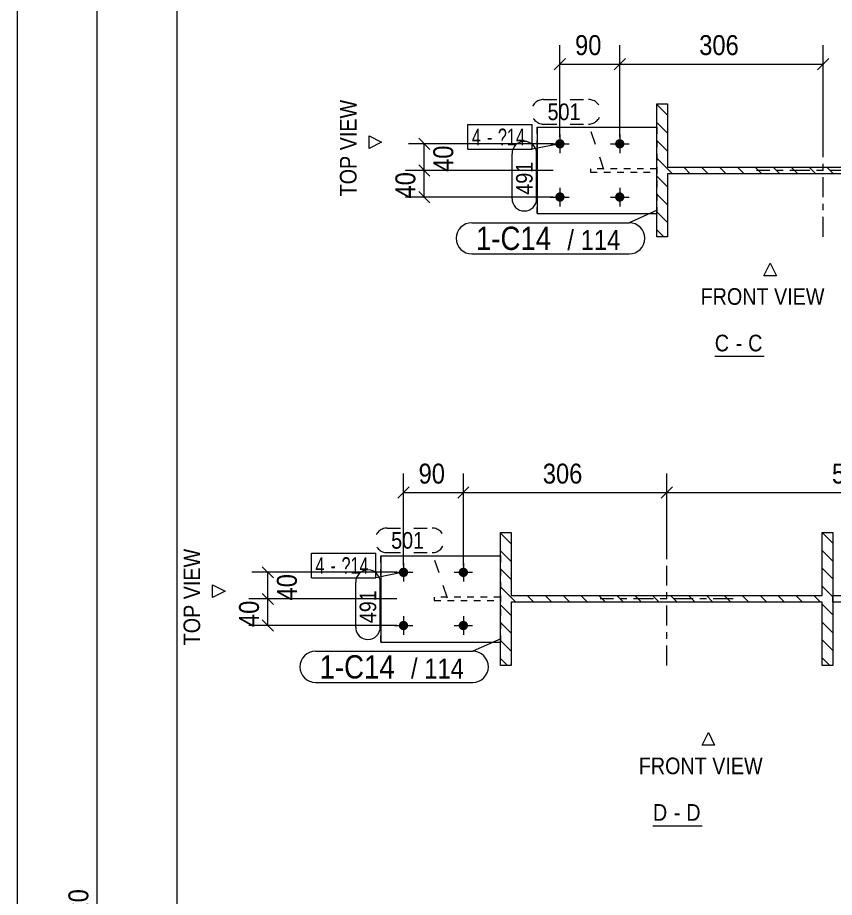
# Model space of a CAD drawing. Header units: millimetres. Extents: x 2 to 579, y 1 to 825.
# Drawn here: x 387.8 to 510.7, y 399.1 to 531.4 of the extents above; entities that cross this region are included whole.
import ezdxf

# ---------------------------------------------------------------- set-up
doc = ezdxf.new("R2010")
doc.units = ezdxf.units.MM
for name, pattern in [('XKITLINE00', [0]), ('XKITLINE01', [4, 1, -1, 1, -1]), ('XKITLINE02', [4, 2, -2]), ('XKITLINE03', [6, 3, -1, 1, -1])]:
    doc.linetypes.add(name, pattern=pattern)
for name, color, linetype, lineweight in [('Bolt', 3, 'Continuous', 0), ('BoltMark', 7, 'Continuous', 0), ('Dimensions', 7, 'Continuous', 0), ('OtherObjectType', 7, 'Continuous', 0), ('Part', 2, 'Continuous', 0), ('PartMark', 7, 'Continuous', 0)]:
    doc.layers.add(name, color=color, linetype=linetype, lineweight=lineweight)
doc.styles.add('ARIAL', font='ARIAL.TTF')
doc.styles.add('ARIAL_NARROW', font='ARIALN.TTF')

# ---------------------------------------------------------------- blocks, each defined once
blk = doc.blocks.new('*A1')
at = {"layer": 'Part', "color": 7, "linetype": 'XKITLINE00', "lineweight": 0}
for p, q in [((485.57, 516.71), (483.97, 518.31)), ((533.97, 516.8), (532.37, 518.4)), ((485.57, 514.02), (483.97, 515.62)), ((533.97, 514.11), (532.37, 515.71)), ((485.57, 511.32), (483.97, 512.92)), ((533.97, 511.42), (532.37, 513.02)), ((486.3, 507.9), (483.97, 510.23)), ((533.97, 508.72), (532.37, 510.32)), ((488.99, 507.9), (487.99, 508.9)), ((491.68, 507.9), (490.68, 508.9)), ((494.38, 507.9), (493.38, 508.9)), ((497.07, 507.9), (496.07, 508.9)), ((499.77, 507.9), (498.77, 508.9)), ((502.46, 507.9), (501.46, 508.9)), ((505.15, 507.9), (504.15, 508.9)), ((507.85, 507.9), (506.85, 508.9)), ((510.54, 507.9), (509.54, 508.9)), ((513.24, 507.9), (512.24, 508.9)), ((515.93, 507.9), (514.93, 508.9)), ((518.63, 507.9), (517.63, 508.9)), ((521.32, 507.9), (520.32, 508.9)), ((524.01, 507.9), (523.01, 508.9)), ((526.71, 507.9), (525.71, 508.9)), ((529.4, 507.9), (528.4, 508.9)), ((532.1, 507.9), (531.1, 508.9)), ((485.57, 505.93), (483.97, 507.53)), ((533.97, 506.03), (532.37, 507.63)), ((485.57, 503.24), (483.97, 504.84)), ((533.97, 503.33), (532.37, 504.93)), ((485.57, 500.55), (483.97, 502.15)), ((533.97, 500.64), (532.37, 502.24)), ((485.02, 498.4), (483.97, 499.45)), ((533.51, 498.4), (532.37, 499.54))]:
    blk.add_line(p, q, dxfattribs=at)
blk = doc.blocks.new('*A3')
at = {"layer": 'Part', "color": 7, "linetype": 'XKITLINE00', "lineweight": 0}
for p, q in [((510.44, 452.35), (508.84, 453.95)), ((462.04, 452.25), (460.44, 453.85)), ((462.04, 449.56), (460.44, 451.16)), ((510.44, 449.65), (508.84, 451.25)), ((462.04, 446.86), (460.44, 448.46)), ((510.44, 446.96), (508.84, 448.56)), ((462.76, 443.45), (460.44, 445.77)), ((510.44, 444.26), (508.84, 445.86)), ((465.46, 443.45), (464.46, 444.45)), ((468.15, 443.45), (467.15, 444.45)), ((470.85, 443.45), (469.85, 444.45)), ((473.54, 443.45), (472.54, 444.45)), ((476.23, 443.45), (475.23, 444.45)), ((478.93, 443.45), (477.93, 444.45)), ((481.62, 443.45), (480.62, 444.45)), ((484.32, 443.45), (483.32, 444.45)), ((487.01, 443.45), (486.01, 444.45)), ((489.7, 443.45), (488.7, 444.45)), ((492.4, 443.45), (491.4, 444.45)), ((495.09, 443.45), (494.09, 444.45)), ((497.79, 443.45), (496.79, 444.45)), ((500.48, 443.45), (499.48, 444.45)), ((503.17, 443.45), (502.17, 444.45)), ((505.87, 443.45), (504.87, 444.45)), ((508.56, 443.45), (507.56, 444.45)), ((462.04, 441.48), (460.44, 443.08)), ((510.44, 441.57), (508.84, 443.17)), ((462.04, 438.78), (460.44, 440.38)), ((510.44, 438.87), (508.84, 440.47)), ((462.04, 436.09), (460.44, 437.69)), ((510.44, 436.18), (508.84, 437.78)), ((461.49, 433.95), (460.44, 434.99)), ((509.98, 433.95), (508.84, 435.09))]:
    blk.add_line(p, q, dxfattribs=at)
blk = doc.blocks.new('*A97')
at = {"layer": 'Bolt'}
for points in [[(469.41, 513.1), (469.44, 513.1), (469.47, 513.1), (469.51, 513.09), (469.54, 513.08), (469.57, 513.07), (469.61, 513.06), (469.64, 513.05), (469.67, 513.04), (469.7, 513.02), (469.73, 513), (469.76, 512.99), (469.79, 512.97), (469.82, 512.94), (469.84, 512.92), (469.87, 512.9), (469.89, 512.87), (469.91, 512.85), (469.93, 512.82), (469.95, 512.79), (469.97, 512.76), (469.99, 512.73), (470, 512.7), (470.02, 512.67), (470.03, 512.64), (470.04, 512.61), (470.05, 512.57), (470.06, 512.54), (470.06, 512.51), (470.07, 512.47), (470.07, 512.44), (470.07, 512.4), (470.07, 512.37), (470.07, 512.33), (470.06, 512.3), (470.06, 512.27), (470.05, 512.23), (470.04, 512.2), (470.03, 512.17), (470.02, 512.14), (470, 512.1), (469.99, 512.07), (469.97, 512.04), (469.95, 512.01), (469.93, 511.99), (469.91, 511.96), (469.89, 511.93), (469.87, 511.91), (469.84, 511.88), (469.82, 511.86), (469.79, 511.84), (469.76, 511.82), (469.73, 511.8), (469.7, 511.79), (469.67, 511.77), (469.64, 511.76), (469.61, 511.74), (469.57, 511.73), (469.54, 511.72), (469.51, 511.72), (469.47, 511.71), (469.44, 511.71), (469.41, 511.7), (469.37, 511.7), (469.34, 511.7), (469.3, 511.71), (469.27, 511.71), (469.24, 511.72), (469.2, 511.72), (469.17, 511.73), (469.14, 511.74), (469.1, 511.76), (469.07, 511.77), (469.04, 511.79), (469.01, 511.8), (468.98, 511.82), (468.95, 511.84), (468.93, 511.86), (468.9, 511.88), (468.88, 511.91), (468.85, 511.93), (468.83, 511.96), (468.81, 511.99), (468.79, 512.01), (468.77, 512.04), (468.75, 512.07), (468.74, 512.1), (468.72, 512.14), (468.71, 512.17), (468.7, 512.2), (468.69, 512.23), (468.69, 512.27), (468.68, 512.3), (468.68, 512.33), (468.67, 512.37), (468.67, 512.4), (468.67, 512.44), (468.68, 512.47), (468.68, 512.51), (468.69, 512.54), (468.69, 512.57), (468.7, 512.61), (468.71, 512.64), (468.72, 512.67), (468.74, 512.7), (468.75, 512.73), (468.77, 512.76), (468.79, 512.79), (468.81, 512.82), (468.83, 512.85), (468.85, 512.87), (468.88, 512.9), (468.9, 512.92), (468.93, 512.94), (468.95, 512.97), (468.98, 512.99), (469.01, 513), (469.04, 513.02), (469.07, 513.04), (469.1, 513.05), (469.14, 513.06), (469.17, 513.07), (469.2, 513.08), (469.24, 513.09), (469.27, 513.1), (469.3, 513.1), (469.34, 513.1), (469.37, 513.1)], [(478.41, 513.1), (478.44, 513.1), (478.47, 513.1), (478.51, 513.09), (478.54, 513.08), (478.57, 513.07), (478.61, 513.06), (478.64, 513.05), (478.67, 513.04), (478.7, 513.02), (478.73, 513), (478.76, 512.99), (478.79, 512.97), (478.82, 512.94), (478.84, 512.92), (478.87, 512.9), (478.89, 512.87), (478.91, 512.85), (478.93, 512.82), (478.95, 512.79), (478.97, 512.76), (478.99, 512.73), (479, 512.7), (479.02, 512.67), (479.03, 512.64), (479.04, 512.61), (479.05, 512.57), (479.06, 512.54), (479.06, 512.51), (479.07, 512.47), (479.07, 512.44), (479.07, 512.4), (479.07, 512.37), (479.07, 512.33), (479.06, 512.3), (479.06, 512.27), (479.05, 512.23), (479.04, 512.2), (479.03, 512.17), (479.02, 512.14), (479, 512.1), (478.99, 512.07), (478.97, 512.04), (478.95, 512.01), (478.93, 511.99), (478.91, 511.96), (478.89, 511.93), (478.87, 511.91), (478.84, 511.88), (478.82, 511.86), (478.79, 511.84), (478.76, 511.82), (478.73, 511.8), (478.7, 511.79), (478.67, 511.77), (478.64, 511.76), (478.61, 511.74), (478.57, 511.73), (478.54, 511.72), (478.51, 511.72), (478.47, 511.71), (478.44, 511.71), (478.41, 511.7), (478.37, 511.7), (478.34, 511.7), (478.3, 511.71), (478.27, 511.71), (478.24, 511.72), (478.2, 511.72), (478.17, 511.73), (478.14, 511.74), (478.1, 511.76), (478.07, 511.77), (478.04, 511.79), (478.01, 511.8), (477.98, 511.82), (477.95, 511.84), (477.93, 511.86), (477.9, 511.88), (477.88, 511.91), (477.85, 511.93), (477.83, 511.96), (477.81, 511.99), (477.79, 512.01), (477.77, 512.04), (477.75, 512.07), (477.74, 512.1), (477.72, 512.14), (477.71, 512.17), (477.7, 512.2), (477.69, 512.23), (477.69, 512.27), (477.68, 512.3), (477.68, 512.33), (477.67, 512.37), (477.67, 512.4), (477.67, 512.44), (477.68, 512.47), (477.68, 512.51), (477.69, 512.54), (477.69, 512.57), (477.7, 512.61), (477.71, 512.64), (477.72, 512.67), (477.74, 512.7), (477.75, 512.73), (477.77, 512.76), (477.79, 512.79), (477.81, 512.82), (477.83, 512.85), (477.85, 512.87), (477.88, 512.9), (477.9, 512.92), (477.93, 512.94), (477.95, 512.97), (477.98, 512.99), (478.01, 513), (478.04, 513.02), (478.07, 513.04), (478.1, 513.05), (478.14, 513.06), (478.17, 513.07), (478.2, 513.08), (478.24, 513.09), (478.27, 513.1), (478.3, 513.1), (478.34, 513.1), (478.37, 513.1)], [(469.41, 505.1), (469.44, 505.1), (469.47, 505.1), (469.51, 505.09), (469.54, 505.08), (469.57, 505.07), (469.61, 505.06), (469.64, 505.05), (469.67, 505.04), (469.7, 505.02), (469.73, 505), (469.76, 504.99), (469.79, 504.97), (469.82, 504.94), (469.84, 504.92), (469.87, 504.9), (469.89, 504.87), (469.91, 504.85), (469.93, 504.82), (469.95, 504.79), (469.97, 504.76), (469.99, 504.73), (470, 504.7), (470.02, 504.67), (470.03, 504.64), (470.04, 504.61), (470.05, 504.57), (470.06, 504.54), (470.06, 504.51), (470.07, 504.47), (470.07, 504.44), (470.07, 504.4), (470.07, 504.37), (470.07, 504.33), (470.06, 504.3), (470.06, 504.27), (470.05, 504.23), (470.04, 504.2), (470.03, 504.17), (470.02, 504.14), (470, 504.1), (469.99, 504.07), (469.97, 504.04), (469.95, 504.01), (469.93, 503.99), (469.91, 503.96), (469.89, 503.93), (469.87, 503.91), (469.84, 503.88), (469.82, 503.86), (469.79, 503.84), (469.76, 503.82), (469.73, 503.8), (469.7, 503.79), (469.67, 503.77), (469.64, 503.76), (469.61, 503.74), (469.57, 503.73), (469.54, 503.72), (469.51, 503.72), (469.47, 503.71), (469.44, 503.71), (469.41, 503.7), (469.37, 503.7), (469.34, 503.7), (469.3, 503.71), (469.27, 503.71), (469.24, 503.72), (469.2, 503.72), (469.17, 503.73), (469.14, 503.74), (469.1, 503.76), (469.07, 503.77), (469.04, 503.79), (469.01, 503.8), (468.98, 503.82), (468.95, 503.84), (468.93, 503.86), (468.9, 503.88), (468.88, 503.91), (468.85, 503.93), (468.83, 503.96), (468.81, 503.99), (468.79, 504.01), (468.77, 504.04), (468.75, 504.07), (468.74, 504.1), (468.72, 504.14), (468.71, 504.17), (468.7, 504.2), (468.69, 504.23), (468.69, 504.27), (468.68, 504.3), (468.68, 504.33), (468.67, 504.37), (468.67, 504.4), (468.67, 504.44), (468.68, 504.47), (468.68, 504.51), (468.69, 504.54), (468.69, 504.57), (468.7, 504.61), (468.71, 504.64), (468.72, 504.67), (468.74, 504.7), (468.75, 504.73), (468.77, 504.76), (468.79, 504.79), (468.81, 504.82), (468.83, 504.85), (468.85, 504.87), (468.88, 504.9), (468.9, 504.92), (468.93, 504.94), (468.95, 504.97), (468.98, 504.99), (469.01, 505), (469.04, 505.02), (469.07, 505.04), (469.1, 505.05), (469.14, 505.06), (469.17, 505.07), (469.2, 505.08), (469.24, 505.09), (469.27, 505.1), (469.3, 505.1), (469.34, 505.1), (469.37, 505.1)], [(478.41, 505.1), (478.44, 505.1), (478.47, 505.1), (478.51, 505.09), (478.54, 505.08), (478.57, 505.07), (478.61, 505.06), (478.64, 505.05), (478.67, 505.04), (478.7, 505.02), (478.73, 505), (478.76, 504.99), (478.79, 504.97), (478.82, 504.94), (478.84, 504.92), (478.87, 504.9), (478.89, 504.87), (478.91, 504.85), (478.93, 504.82), (478.95, 504.79), (478.97, 504.76), (478.99, 504.73), (479, 504.7), (479.02, 504.67), (479.03, 504.64), (479.04, 504.61), (479.05, 504.57), (479.06, 504.54), (479.06, 504.51), (479.07, 504.47), (479.07, 504.44), (479.07, 504.4), (479.07, 504.37), (479.07, 504.33), (479.06, 504.3), (479.06, 504.27), (479.05, 504.23), (479.04, 504.2), (479.03, 504.17), (479.02, 504.14), (479, 504.1), (478.99, 504.07), (478.97, 504.04), (478.95, 504.01), (478.93, 503.99), (478.91, 503.96), (478.89, 503.93), (478.87, 503.91), (478.84, 503.88), (478.82, 503.86), (478.79, 503.84), (478.76, 503.82), (478.73, 503.8), (478.7, 503.79), (478.67, 503.77), (478.64, 503.76), (478.61, 503.74), (478.57, 503.73), (478.54, 503.72), (478.51, 503.72), (478.47, 503.71), (478.44, 503.71), (478.41, 503.7), (478.37, 503.7), (478.34, 503.7), (478.3, 503.71), (478.27, 503.71), (478.24, 503.72), (478.2, 503.72), (478.17, 503.73), (478.14, 503.74), (478.1, 503.76), (478.07, 503.77), (478.04, 503.79), (478.01, 503.8), (477.98, 503.82), (477.95, 503.84), (477.93, 503.86), (477.9, 503.88), (477.88, 503.91), (477.85, 503.93), (477.83, 503.96), (477.81, 503.99), (477.79, 504.01), (477.77, 504.04), (477.75, 504.07), (477.74, 504.1), (477.72, 504.14), (477.71, 504.17), (477.7, 504.2), (477.69, 504.23), (477.69, 504.27), (477.68, 504.3), (477.68, 504.33), (477.67, 504.37), (477.67, 504.4), (477.67, 504.44), (477.68, 504.47), (477.68, 504.51), (477.69, 504.54), (477.69, 504.57), (477.7, 504.61), (477.71, 504.64), (477.72, 504.67), (477.74, 504.7), (477.75, 504.73), (477.77, 504.76), (477.79, 504.79), (477.81, 504.82), (477.83, 504.85), (477.85, 504.87), (477.88, 504.9), (477.9, 504.92), (477.93, 504.94), (477.95, 504.97), (477.98, 504.99), (478.01, 505), (478.04, 505.02), (478.07, 505.04), (478.1, 505.05), (478.14, 505.06), (478.17, 505.07), (478.2, 505.08), (478.24, 505.09), (478.27, 505.1), (478.3, 505.1), (478.34, 505.1), (478.37, 505.1)]]:
    blk.add_hatch(color=3, dxfattribs=at).paths.add_polyline_path(points, flags=17)
at = {"layer": 'Bolt', "color": 3, "linetype": 'XKITLINE00', "lineweight": 0}
for p, q in [((469.37, 513.8), (469.37, 511)), ((478.37, 513.8), (478.37, 511)), ((467.97, 512.4), (470.77, 512.4)), ((476.97, 512.4), (479.77, 512.4)), ((469.37, 505.8), (469.37, 503)), ((478.37, 505.8), (478.37, 503)), ((467.97, 504.4), (470.77, 504.4)), ((476.97, 504.4), (479.77, 504.4))]:
    blk.add_line(p, q, dxfattribs=at)
blk = doc.blocks.new('*A98')
at = {"layer": 'Part', "color": 2, "linetype": 'XKITLINE00', "lineweight": 0}
for p, q in [((483.97, 498.4), (483.97, 518.4)), ((483.97, 518.4), (485.57, 518.4)), ((485.57, 518.4), (485.57, 508.9)), ((532.37, 518.4), (533.97, 518.4)), ((532.37, 508.9), (532.37, 518.4)), ((533.97, 518.4), (533.97, 498.4)), ((485.57, 508.9), (532.37, 508.9)), ((532.37, 507.9), (485.57, 507.9)), ((485.57, 507.9), (485.57, 498.4)), ((532.37, 498.4), (532.37, 507.9)), ((485.57, 498.4), (483.97, 498.4)), ((533.97, 498.4), (532.37, 498.4))]:
    blk.add_line(p, q, dxfattribs=at)
at = {"layer": 'Part', "color": 7, "linetype": 'XKITLINE03', "lineweight": 0}
for p, q in [((508.97, 498.4), (508.97, 518.4)), ((518.97, 508.4), (498.97, 508.4))]:
    blk.add_line(p, q, dxfattribs=at)
blk = doc.blocks.new('*A99')
at = {"layer": 'Part', "color": 7, "linetype": 'XKITLINE01', "lineweight": 0}
for p, q in [((473.97, 508.65), (473.97, 508.15)), ((483.97, 508.65), (473.97, 508.65)), ((483.97, 508.15), (483.97, 508.65)), ((473.97, 508.15), (483.97, 508.15))]:
    blk.add_line(p, q, dxfattribs=at)
blk = doc.blocks.new('*A100')
at = {"layer": 'Part', "color": 2, "linetype": 'XKITLINE00', "lineweight": 0}
for p, q in [((465.97, 514.9), (465.97, 501.9)), ((465.97, 514.9), (483.97, 514.9)), ((465.97, 501.9), (483.97, 501.9))]:
    blk.add_line(p, q, dxfattribs=at)
at = {"layer": 'Part', "color": 7, "linetype": 'XKITLINE01', "lineweight": 0}
for p, q in [((465.97, 501.9), (465.97, 514.9)), ((483.97, 501.9), (483.97, 514.9)), ((483.97, 514.9), (483.97, 501.9))]:
    blk.add_line(p, q, dxfattribs=at)
blk = doc.blocks.new('*A102')
at = {"layer": 'Bolt'}
for points in [[(445.87, 448.64), (445.91, 448.64), (445.94, 448.64), (445.98, 448.63), (446.01, 448.62), (446.04, 448.61), (446.07, 448.6), (446.11, 448.59), (446.14, 448.58), (446.17, 448.56), (446.2, 448.55), (446.23, 448.53), (446.26, 448.51), (446.28, 448.49), (446.31, 448.46), (446.33, 448.44), (446.36, 448.42), (446.38, 448.39), (446.4, 448.36), (446.42, 448.33), (446.44, 448.3), (446.46, 448.28), (446.47, 448.24), (446.49, 448.21), (446.5, 448.18), (446.51, 448.15), (446.52, 448.12), (446.53, 448.08), (446.53, 448.05), (446.54, 448.01), (446.54, 447.98), (446.54, 447.95), (446.54, 447.91), (446.54, 447.88), (446.53, 447.84), (446.53, 447.81), (446.52, 447.77), (446.51, 447.74), (446.5, 447.71), (446.49, 447.68), (446.47, 447.65), (446.46, 447.62), (446.44, 447.59), (446.42, 447.56), (446.4, 447.53), (446.38, 447.5), (446.36, 447.47), (446.33, 447.45), (446.31, 447.43), (446.28, 447.4), (446.26, 447.38), (446.23, 447.36), (446.2, 447.34), (446.17, 447.33), (446.14, 447.31), (446.11, 447.3), (446.07, 447.29), (446.04, 447.28), (446.01, 447.27), (445.98, 447.26), (445.94, 447.25), (445.91, 447.25), (445.87, 447.25), (445.84, 447.25), (445.8, 447.25), (445.77, 447.25), (445.74, 447.25), (445.7, 447.26), (445.67, 447.27), (445.64, 447.28), (445.6, 447.29), (445.57, 447.3), (445.54, 447.31), (445.51, 447.33), (445.48, 447.34), (445.45, 447.36), (445.42, 447.38), (445.39, 447.4), (445.37, 447.43), (445.34, 447.45), (445.32, 447.47), (445.3, 447.5), (445.28, 447.53), (445.26, 447.56), (445.24, 447.59), (445.22, 447.62), (445.21, 447.65), (445.19, 447.68), (445.18, 447.71), (445.17, 447.74), (445.16, 447.77), (445.15, 447.81), (445.15, 447.84), (445.14, 447.88), (445.14, 447.91), (445.14, 447.95), (445.14, 447.98), (445.14, 448.01), (445.15, 448.05), (445.15, 448.08), (445.16, 448.12), (445.17, 448.15), (445.18, 448.18), (445.19, 448.21), (445.21, 448.24), (445.22, 448.28), (445.24, 448.3), (445.26, 448.33), (445.28, 448.36), (445.3, 448.39), (445.32, 448.42), (445.34, 448.44), (445.37, 448.46), (445.39, 448.49), (445.42, 448.51), (445.45, 448.53), (445.48, 448.55), (445.51, 448.56), (445.54, 448.58), (445.57, 448.59), (445.6, 448.6), (445.64, 448.61), (445.67, 448.62), (445.7, 448.63), (445.74, 448.64), (445.77, 448.64), (445.8, 448.64), (445.84, 448.65)], [(454.87, 448.64), (454.91, 448.64), (454.94, 448.64), (454.98, 448.63), (455.01, 448.62), (455.04, 448.61), (455.07, 448.6), (455.11, 448.59), (455.14, 448.58), (455.17, 448.56), (455.2, 448.55), (455.23, 448.53), (455.26, 448.51), (455.28, 448.49), (455.31, 448.46), (455.33, 448.44), (455.36, 448.42), (455.38, 448.39), (455.4, 448.36), (455.42, 448.33), (455.44, 448.3), (455.46, 448.28), (455.47, 448.24), (455.49, 448.21), (455.5, 448.18), (455.51, 448.15), (455.52, 448.12), (455.53, 448.08), (455.53, 448.05), (455.54, 448.01), (455.54, 447.98), (455.54, 447.95), (455.54, 447.91), (455.54, 447.88), (455.53, 447.84), (455.53, 447.81), (455.52, 447.77), (455.51, 447.74), (455.5, 447.71), (455.49, 447.68), (455.47, 447.65), (455.46, 447.62), (455.44, 447.59), (455.42, 447.56), (455.4, 447.53), (455.38, 447.5), (455.36, 447.47), (455.33, 447.45), (455.31, 447.43), (455.28, 447.4), (455.26, 447.38), (455.23, 447.36), (455.2, 447.34), (455.17, 447.33), (455.14, 447.31), (455.11, 447.3), (455.07, 447.29), (455.04, 447.28), (455.01, 447.27), (454.98, 447.26), (454.94, 447.25), (454.91, 447.25), (454.87, 447.25), (454.84, 447.25), (454.8, 447.25), (454.77, 447.25), (454.74, 447.25), (454.7, 447.26), (454.67, 447.27), (454.64, 447.28), (454.6, 447.29), (454.57, 447.3), (454.54, 447.31), (454.51, 447.33), (454.48, 447.34), (454.45, 447.36), (454.42, 447.38), (454.39, 447.4), (454.37, 447.43), (454.34, 447.45), (454.32, 447.47), (454.3, 447.5), (454.28, 447.53), (454.26, 447.56), (454.24, 447.59), (454.22, 447.62), (454.21, 447.65), (454.19, 447.68), (454.18, 447.71), (454.17, 447.74), (454.16, 447.77), (454.15, 447.81), (454.15, 447.84), (454.14, 447.88), (454.14, 447.91), (454.14, 447.95), (454.14, 447.98), (454.14, 448.01), (454.15, 448.05), (454.15, 448.08), (454.16, 448.12), (454.17, 448.15), (454.18, 448.18), (454.19, 448.21), (454.21, 448.24), (454.22, 448.28), (454.24, 448.3), (454.26, 448.33), (454.28, 448.36), (454.3, 448.39), (454.32, 448.42), (454.34, 448.44), (454.37, 448.46), (454.39, 448.49), (454.42, 448.51), (454.45, 448.53), (454.48, 448.55), (454.51, 448.56), (454.54, 448.58), (454.57, 448.59), (454.6, 448.6), (454.64, 448.61), (454.67, 448.62), (454.7, 448.63), (454.74, 448.64), (454.77, 448.64), (454.8, 448.64), (454.84, 448.65)], [(445.87, 440.64), (445.91, 440.64), (445.94, 440.64), (445.98, 440.63), (446.01, 440.62), (446.04, 440.61), (446.07, 440.6), (446.11, 440.59), (446.14, 440.58), (446.17, 440.56), (446.2, 440.55), (446.23, 440.53), (446.26, 440.51), (446.28, 440.49), (446.31, 440.46), (446.33, 440.44), (446.36, 440.42), (446.38, 440.39), (446.4, 440.36), (446.42, 440.33), (446.44, 440.3), (446.46, 440.28), (446.47, 440.24), (446.49, 440.21), (446.5, 440.18), (446.51, 440.15), (446.52, 440.12), (446.53, 440.08), (446.53, 440.05), (446.54, 440.01), (446.54, 439.98), (446.54, 439.95), (446.54, 439.91), (446.54, 439.88), (446.53, 439.84), (446.53, 439.81), (446.52, 439.77), (446.51, 439.74), (446.5, 439.71), (446.49, 439.68), (446.47, 439.65), (446.46, 439.62), (446.44, 439.59), (446.42, 439.56), (446.4, 439.53), (446.38, 439.5), (446.36, 439.47), (446.33, 439.45), (446.31, 439.43), (446.28, 439.4), (446.26, 439.38), (446.23, 439.36), (446.2, 439.34), (446.17, 439.33), (446.14, 439.31), (446.11, 439.3), (446.07, 439.29), (446.04, 439.28), (446.01, 439.27), (445.98, 439.26), (445.94, 439.25), (445.91, 439.25), (445.87, 439.25), (445.84, 439.25), (445.8, 439.25), (445.77, 439.25), (445.74, 439.25), (445.7, 439.26), (445.67, 439.27), (445.64, 439.28), (445.6, 439.29), (445.57, 439.3), (445.54, 439.31), (445.51, 439.33), (445.48, 439.34), (445.45, 439.36), (445.42, 439.38), (445.39, 439.4), (445.37, 439.43), (445.34, 439.45), (445.32, 439.47), (445.3, 439.5), (445.28, 439.53), (445.26, 439.56), (445.24, 439.59), (445.22, 439.62), (445.21, 439.65), (445.19, 439.68), (445.18, 439.71), (445.17, 439.74), (445.16, 439.77), (445.15, 439.81), (445.15, 439.84), (445.14, 439.88), (445.14, 439.91), (445.14, 439.95), (445.14, 439.98), (445.14, 440.01), (445.15, 440.05), (445.15, 440.08), (445.16, 440.12), (445.17, 440.15), (445.18, 440.18), (445.19, 440.21), (445.21, 440.24), (445.22, 440.28), (445.24, 440.3), (445.26, 440.33), (445.28, 440.36), (445.3, 440.39), (445.32, 440.42), (445.34, 440.44), (445.37, 440.46), (445.39, 440.49), (445.42, 440.51), (445.45, 440.53), (445.48, 440.55), (445.51, 440.56), (445.54, 440.58), (445.57, 440.59), (445.6, 440.6), (445.64, 440.61), (445.67, 440.62), (445.7, 440.63), (445.74, 440.64), (445.77, 440.64), (445.8, 440.64), (445.84, 440.65)], [(454.87, 440.64), (454.91, 440.64), (454.94, 440.64), (454.98, 440.63), (455.01, 440.62), (455.04, 440.61), (455.07, 440.6), (455.11, 440.59), (455.14, 440.58), (455.17, 440.56), (455.2, 440.55), (455.23, 440.53), (455.26, 440.51), (455.28, 440.49), (455.31, 440.46), (455.33, 440.44), (455.36, 440.42), (455.38, 440.39), (455.4, 440.36), (455.42, 440.33), (455.44, 440.3), (455.46, 440.28), (455.47, 440.24), (455.49, 440.21), (455.5, 440.18), (455.51, 440.15), (455.52, 440.12), (455.53, 440.08), (455.53, 440.05), (455.54, 440.01), (455.54, 439.98), (455.54, 439.95), (455.54, 439.91), (455.54, 439.88), (455.53, 439.84), (455.53, 439.81), (455.52, 439.77), (455.51, 439.74), (455.5, 439.71), (455.49, 439.68), (455.47, 439.65), (455.46, 439.62), (455.44, 439.59), (455.42, 439.56), (455.4, 439.53), (455.38, 439.5), (455.36, 439.47), (455.33, 439.45), (455.31, 439.43), (455.28, 439.4), (455.26, 439.38), (455.23, 439.36), (455.2, 439.34), (455.17, 439.33), (455.14, 439.31), (455.11, 439.3), (455.07, 439.29), (455.04, 439.28), (455.01, 439.27), (454.98, 439.26), (454.94, 439.25), (454.91, 439.25), (454.87, 439.25), (454.84, 439.25), (454.8, 439.25), (454.77, 439.25), (454.74, 439.25), (454.7, 439.26), (454.67, 439.27), (454.64, 439.28), (454.6, 439.29), (454.57, 439.3), (454.54, 439.31), (454.51, 439.33), (454.48, 439.34), (454.45, 439.36), (454.42, 439.38), (454.39, 439.4), (454.37, 439.43), (454.34, 439.45), (454.32, 439.47), (454.3, 439.5), (454.28, 439.53), (454.26, 439.56), (454.24, 439.59), (454.22, 439.62), (454.21, 439.65), (454.19, 439.68), (454.18, 439.71), (454.17, 439.74), (454.16, 439.77), (454.15, 439.81), (454.15, 439.84), (454.14, 439.88), (454.14, 439.91), (454.14, 439.95), (454.14, 439.98), (454.14, 440.01), (454.15, 440.05), (454.15, 440.08), (454.16, 440.12), (454.17, 440.15), (454.18, 440.18), (454.19, 440.21), (454.21, 440.24), (454.22, 440.28), (454.24, 440.3), (454.26, 440.33), (454.28, 440.36), (454.3, 440.39), (454.32, 440.42), (454.34, 440.44), (454.37, 440.46), (454.39, 440.49), (454.42, 440.51), (454.45, 440.53), (454.48, 440.55), (454.51, 440.56), (454.54, 440.58), (454.57, 440.59), (454.6, 440.6), (454.64, 440.61), (454.67, 440.62), (454.7, 440.63), (454.74, 440.64), (454.77, 440.64), (454.8, 440.64), (454.84, 440.65)]]:
    blk.add_hatch(color=3, dxfattribs=at).paths.add_polyline_path(points, flags=17)
at = {"layer": 'Bolt', "color": 3, "linetype": 'XKITLINE00', "lineweight": 0}
for p, q in [((445.84, 449.35), (445.84, 446.55)), ((454.84, 449.35), (454.84, 446.55)), ((444.44, 447.95), (447.24, 447.95)), ((453.44, 447.95), (456.24, 447.95)), ((445.84, 441.35), (445.84, 438.55)), ((454.84, 441.35), (454.84, 438.55)), ((444.44, 439.95), (447.24, 439.95)), ((453.44, 439.95), (456.24, 439.95))]:
    blk.add_line(p, q, dxfattribs=at)
blk = doc.blocks.new('*A105')
at = {"layer": 'Part', "color": 2, "linetype": 'XKITLINE00', "lineweight": 0}
for p, q in [((460.44, 433.95), (460.44, 453.95)), ((460.44, 453.95), (462.04, 453.95)), ((462.04, 453.95), (462.04, 444.45)), ((508.84, 453.95), (510.44, 453.95)), ((508.84, 444.45), (508.84, 453.95)), ((510.44, 453.95), (510.44, 433.95)), ((462.04, 444.45), (508.84, 444.45)), ((508.84, 443.45), (462.04, 443.45)), ((462.04, 443.45), (462.04, 433.95)), ((508.84, 433.95), (508.84, 443.45)), ((462.04, 433.95), (460.44, 433.95)), ((510.44, 433.95), (508.84, 433.95))]:
    blk.add_line(p, q, dxfattribs=at)
at = {"layer": 'Part', "color": 7, "linetype": 'XKITLINE03', "lineweight": 0}
for p, q in [((485.44, 433.95), (485.44, 453.95)), ((495.44, 443.95), (475.44, 443.95))]:
    blk.add_line(p, q, dxfattribs=at)
blk = doc.blocks.new('*A106')
at = {"layer": 'Part', "color": 2, "linetype": 'XKITLINE00', "lineweight": 0}
for p, q in [((442.44, 450.45), (442.44, 437.45)), ((442.44, 450.45), (460.44, 450.45)), ((442.44, 437.45), (460.44, 437.45))]:
    blk.add_line(p, q, dxfattribs=at)
at = {"layer": 'Part', "color": 7, "linetype": 'XKITLINE01', "lineweight": 0}
for p, q in [((442.44, 437.45), (442.44, 450.45)), ((460.44, 437.45), (460.44, 450.45)), ((460.44, 450.45), (460.44, 437.45))]:
    blk.add_line(p, q, dxfattribs=at)
blk = doc.blocks.new('*A108')
at = {"layer": 'Part', "color": 7, "linetype": 'XKITLINE01', "lineweight": 0}
for p, q in [((450.44, 444.2), (450.44, 443.7)), ((460.44, 444.2), (450.44, 444.2)), ((450.44, 443.7), (460.44, 443.7)), ((460.44, 443.7), (460.44, 444.2))]:
    blk.add_line(p, q, dxfattribs=at)
blk = doc.blocks.new('*A110')
at = {"layer": 'Part', "color": 2, "linetype": 'XKITLINE00', "lineweight": 0}
for p, q in [((546.08, 453.95), (548.81, 453.95)), ((547.2, 444.45), (547.2, 453.95)), ((548.81, 453.95), (548.81, 433.95)), ((510.44, 443.45), (510.44, 444.45)), ((510.44, 444.45), (510.44, 444.45)), ((510.44, 444.45), (547.2, 444.45)), ((547.2, 443.45), (510.44, 443.45)), ((547.2, 433.95), (547.2, 443.45)), ((548.81, 433.95), (546.08, 433.95))]:
    blk.add_line(p, q, dxfattribs=at)
at = {"layer": 'Part', "color": 7, "linetype": 'XKITLINE03', "lineweight": 0}
blk.add_line((523.66, 443.95), (522.54, 443.95), dxfattribs=at)
blk = doc.blocks.new('*A155')
at = {"layer": 'Dimensions', "color": 7, "linetype": 'XKITLINE00', "lineweight": 0}
blk.add_line((411.77, 68.19), (411.77, 542.69), dxfattribs=at)
blk = doc.blocks.new('*A158')
at = {"layer": 'Dimensions', "color": 7, "linetype": 'XKITLINE00', "lineweight": 0}
blk.add_line((399.77, 200.82), (399.77, 592.82), dxfattribs=at)
at = {"layer": 'Dimensions', "color": 3, "style": 'ARIAL', "width": 0.85}
blk.add_text('3920', height=3, rotation=90.0002, dxfattribs=at).set_placement((398.42, 392.37))
blk = doc.blocks.new('*A162')
at = {"layer": 'Dimensions', "color": 7, "linetype": 'XKITLINE00', "lineweight": 0}
blk.add_line((387.77, 265.56), (387.77, 649.62), dxfattribs=at)
blk = doc.blocks.new('*A263')
at = {"layer": 'Dimensions', "color": 7, "linetype": 'XKITLINE00', "lineweight": 0}
for p, q in [((469.37, 513.4), (469.37, 527.25)), ((478.37, 513.4), (478.37, 527.25)), ((470.22, 525.25), (468.52, 523.55)), ((469.37, 524.4), (478.37, 524.4)), ((479.22, 525.25), (477.52, 523.55))]:
    blk.add_line(p, q, dxfattribs=at)
at = {"layer": 'Dimensions', "color": 3}
for p in [(469.37, 524.4), (478.37, 524.4)]:
    blk.add_point(p, dxfattribs=at)
at = {"layer": 'Dimensions', "color": 3, "style": 'ARIAL', "width": 0.85}
blk.add_text('90', height=3, dxfattribs=at).set_placement((471.65, 525.75))
blk = doc.blocks.new('*A264')
at = {"layer": 'Dimensions', "color": 7, "linetype": 'XKITLINE00', "lineweight": 0}
for p, q in [((478.37, 513.4), (478.37, 527.25)), ((508.97, 513.4), (508.97, 527.25)), ((479.22, 525.25), (477.52, 523.55)), ((478.37, 524.4), (508.97, 524.4)), ((509.82, 525.25), (508.12, 523.55))]:
    blk.add_line(p, q, dxfattribs=at)
at = {"layer": 'Dimensions', "color": 3}
for p in [(478.37, 524.4), (508.97, 524.4)]:
    blk.add_point(p, dxfattribs=at)
at = {"layer": 'Dimensions', "color": 3, "style": 'ARIAL', "width": 0.85}
blk.add_text('306', height=3, dxfattribs=at).set_placement((490.33, 525.75))
blk = doc.blocks.new('*A265')
at = {"layer": 'Dimensions', "color": 7, "linetype": 'XKITLINE00', "lineweight": 0}
for p, q in [((468.37, 508.4), (446.12, 508.4)), ((448.12, 509.25), (449.82, 507.55)), ((448.97, 504.4), (448.97, 508.4)), ((468.37, 504.4), (446.12, 504.4)), ((448.12, 505.25), (449.82, 503.55))]:
    blk.add_line(p, q, dxfattribs=at)
at = {"layer": 'Dimensions', "color": 3}
for p in [(448.97, 508.4), (448.97, 504.4)]:
    blk.add_point(p, dxfattribs=at)
at = {"layer": 'Dimensions', "color": 3, "style": 'ARIAL', "width": 0.85}
blk.add_text('40', height=3, rotation=90.0002, dxfattribs=at).set_placement((447.62, 504.18))
blk = doc.blocks.new('*A266')
at = {"layer": 'Dimensions', "color": 7, "linetype": 'XKITLINE00', "lineweight": 0}
for p, q in [((468.37, 512.4), (446.57, 512.4)), ((448.12, 513.25), (449.82, 511.55)), ((448.97, 508.4), (448.97, 512.4)), ((468.37, 508.4), (446.57, 508.4)), ((448.12, 509.25), (449.82, 507.55))]:
    blk.add_line(p, q, dxfattribs=at)
at = {"layer": 'Dimensions', "color": 3}
for p in [(448.97, 512.4), (448.97, 508.4)]:
    blk.add_point(p, dxfattribs=at)
at = {"layer": 'Dimensions', "color": 3, "style": 'ARIAL', "width": 0.85}
blk.add_text('40', height=3, rotation=90.0002, dxfattribs=at).set_placement((453.32, 508.18))
blk = doc.blocks.new('*A267')
at = {"layer": 'BoltMark', "color": 7, "linetype": 'XKITLINE00', "lineweight": 0}
for p, q in [((455.52, 515.29), (465.2, 515.29)), ((455.52, 511.59), (455.52, 515.29)), ((465.2, 511.59), (465.2, 515.29)), ((469.37, 512.4), (465.2, 511.59)), ((455.52, 511.59), (465.2, 511.59))]:
    blk.add_line(p, q, dxfattribs=at)
at = {"layer": 'BoltMark', "color": 3, "style": 'ARIAL_NARROW', "width": 0.85}
for s, p in [('4', (456.12, 512.19)), ('?14', (460.04, 512.19)), ('-', (458.38, 512.19))]:
    blk.add_text(s, height=2.5, dxfattribs=at).set_placement(p)
blk = doc.blocks.new('*A269')
at = {"layer": 'PartMark', "color": 7, "linetype": 'XKITLINE00', "lineweight": 0}
for p, q in [((462.17, 504.15), (462.17, 510.92)), ((465.87, 504.15), (465.87, 510.92))]:
    blk.add_line(p, q, dxfattribs=at)
for centre, start, end in [((464.02, 510.92), 0, 180), ((464.02, 504.15), 180, 0)]:
    blk.add_arc(centre, 1.85, start, end, dxfattribs=at)
at = {"layer": 'PartMark', "color": 3, "style": 'ARIAL', "width": 0.85}
blk.add_text('491', height=2.5, rotation=90.0002, dxfattribs=at).set_placement((465.27, 504.75))
blk = doc.blocks.new('*A270')
at = {"layer": 'PartMark', "color": 7, "linetype": 'XKITLINE02', "lineweight": 0}
for p, q in [((466.91, 519.07), (473.67, 519.07)), ((466.91, 515.37), (473.67, 515.37)), ((476, 508.52), (473.67, 515.37))]:
    blk.add_line(p, q, dxfattribs=at)
for centre, start, end in [((466.91, 517.22), 90, 270), ((473.67, 517.22), 270, 90)]:
    blk.add_arc(centre, 1.85, start, end, dxfattribs=at)
at = {"layer": 'PartMark', "color": 3, "style": 'ARIAL', "width": 0.85}
blk.add_text('501', height=2.5, dxfattribs=at).set_placement((467.51, 515.97))
blk = doc.blocks.new('*A271')
at = {"layer": 'PartMark', "color": 7, "linetype": 'XKITLINE00', "lineweight": 0}
for p, q in [((484.02, 502.43), (479.78, 500.54)), ((456.13, 500.54), (479.78, 500.54)), ((456.13, 495.84), (479.78, 495.84))]:
    blk.add_line(p, q, dxfattribs=at)
for centre, start, end in [((456.13, 498.19), 90, 270), ((479.78, 498.19), 270, 90)]:
    blk.add_arc(centre, 2.35, start, end, dxfattribs=at)
at = {"layer": 'PartMark', "color": 1, "style": 'ARIAL', "width": 0.85}
blk.add_text('1-C14', height=3.5, dxfattribs=at).set_placement((456.73, 496.44))
at = {"layer": 'PartMark', "color": 3, "style": 'ARIAL', "width": 0.85}
for s, p in [('/', (470.49, 496.44)), ('114', (472.5, 496.44))]:
    blk.add_text(s, height=3, dxfattribs=at).set_placement(p)
blk = doc.blocks.new('*A272')
at = {"layer": 'OtherObjectType', "color": 7, "linetype": 'XKITLINE00', "lineweight": 0}
for p, q in [((440.65, 511.71), (440.65, 513.58)), ((440.65, 513.58), (442.52, 512.65)), ((442.52, 512.65), (440.65, 511.71)), ((442.52, 512.65), (442.52, 512.65)), ((500.07, 492.57), (501.01, 494.44)), ((501.01, 494.44), (501.95, 492.57)), ((501.01, 494.44), (501.01, 494.44)), ((501.95, 492.57), (500.07, 492.57)), ((492.67, 480.44), (500.09, 480.44))]:
    blk.add_line(p, q, dxfattribs=at)
at = {"layer": 'OtherObjectType', "color": 7, "style": 'ARIAL', "width": 0.85}
blk.add_text('TOP VIEW', height=2.5, rotation=90, dxfattribs=at).set_placement((438.77, 504.5))
for s, p in [('FRONT VIEW', (490.54, 488.19)), ('C', (492.67, 481.19)), ('C', (497.69, 481.19)), ('-', (495.83, 481.19))]:
    blk.add_text(s, height=2.5, dxfattribs=at).set_placement(p)
blk = doc.blocks.new('*A273')
at = {"layer": 'Dimensions', "color": 7, "linetype": 'XKITLINE00', "lineweight": 0}
for p, q in [((445.84, 448.95), (445.84, 462.8)), ((454.84, 448.95), (454.84, 462.8)), ((446.69, 460.79), (444.99, 459.1)), ((455.69, 460.79), (453.99, 459.1)), ((445.84, 459.95), (454.84, 459.95))]:
    blk.add_line(p, q, dxfattribs=at)
at = {"layer": 'Dimensions', "color": 3}
for p in [(445.84, 459.95), (454.84, 459.95)]:
    blk.add_point(p, dxfattribs=at)
at = {"layer": 'Dimensions', "color": 3, "style": 'ARIAL', "width": 0.85}
blk.add_text('90', height=3, dxfattribs=at).set_placement((448.11, 461.3))
blk = doc.blocks.new('*A274')
at = {"layer": 'Dimensions', "color": 7, "linetype": 'XKITLINE00', "lineweight": 0}
for p, q in [((454.84, 448.95), (454.84, 462.8)), ((485.44, 450.15), (485.44, 462.8)), ((455.69, 460.79), (453.99, 459.1)), ((486.29, 460.79), (484.59, 459.1)), ((454.84, 459.95), (485.44, 459.95))]:
    blk.add_line(p, q, dxfattribs=at)
at = {"layer": 'Dimensions', "color": 3}
for p in [(454.84, 459.95), (485.44, 459.95)]:
    blk.add_point(p, dxfattribs=at)
at = {"layer": 'Dimensions', "color": 3, "style": 'ARIAL', "width": 0.85}
blk.add_text('306', height=3, dxfattribs=at).set_placement((466.8, 461.3))
blk = doc.blocks.new('*A275')
at = {"layer": 'Dimensions', "color": 7, "linetype": 'XKITLINE00', "lineweight": 0}
for p, q in [((485.44, 450.15), (485.44, 462.8)), ((541.84, 439.75), (541.84, 462.8)), ((486.29, 460.79), (484.59, 459.1)), ((542.69, 460.79), (540.99, 459.1)), ((485.44, 459.95), (541.84, 459.95))]:
    blk.add_line(p, q, dxfattribs=at)
at = {"layer": 'Dimensions', "color": 3}
for p in [(485.44, 459.95), (541.84, 459.95)]:
    blk.add_point(p, dxfattribs=at)
at = {"layer": 'Dimensions', "color": 3, "style": 'ARIAL', "width": 0.85}
blk.add_text('564', height=3, dxfattribs=at).set_placement((510.3, 461.3))
blk = doc.blocks.new('*A278')
at = {"layer": 'Dimensions', "color": 7, "linetype": 'XKITLINE00', "lineweight": 0}
for p, q in [((424.59, 444.79), (426.29, 443.1)), ((444.84, 443.95), (422.59, 443.95)), ((425.44, 439.95), (425.44, 443.95)), ((424.59, 440.79), (426.29, 439.1)), ((444.84, 439.95), (422.59, 439.95))]:
    blk.add_line(p, q, dxfattribs=at)
at = {"layer": 'Dimensions', "color": 3}
for p in [(425.44, 443.95), (425.44, 439.95)]:
    blk.add_point(p, dxfattribs=at)
at = {"layer": 'Dimensions', "color": 3, "style": 'ARIAL', "width": 0.85}
blk.add_text('40', height=3, rotation=90.0002, dxfattribs=at).set_placement((424.09, 439.72))
blk = doc.blocks.new('*A279')
at = {"layer": 'Dimensions', "color": 7, "linetype": 'XKITLINE00', "lineweight": 0}
for p, q in [((424.59, 448.79), (426.29, 447.1)), ((444.84, 447.95), (423.04, 447.95)), ((425.44, 443.95), (425.44, 447.95)), ((424.59, 444.79), (426.29, 443.1)), ((444.84, 443.95), (423.04, 443.95))]:
    blk.add_line(p, q, dxfattribs=at)
at = {"layer": 'Dimensions', "color": 3}
for p in [(425.44, 447.95), (425.44, 443.95)]:
    blk.add_point(p, dxfattribs=at)
at = {"layer": 'Dimensions', "color": 3, "style": 'ARIAL', "width": 0.85}
blk.add_text('40', height=3, rotation=90.0002, dxfattribs=at).set_placement((429.79, 443.72))
blk = doc.blocks.new('*A281')
at = {"layer": 'BoltMark', "color": 7, "linetype": 'XKITLINE00', "lineweight": 0}
for p, q in [((431.98, 450.83), (441.67, 450.83)), ((431.98, 447.13), (431.98, 450.83)), ((441.67, 447.13), (441.67, 450.83)), ((445.84, 447.95), (441.67, 447.13)), ((431.98, 447.13), (441.67, 447.13))]:
    blk.add_line(p, q, dxfattribs=at)
at = {"layer": 'BoltMark', "color": 3, "style": 'ARIAL_NARROW', "width": 0.85}
for s, p in [('4', (432.58, 447.73)), ('?14', (436.51, 447.73)), ('-', (434.85, 447.73))]:
    blk.add_text(s, height=2.5, dxfattribs=at).set_placement(p)
blk = doc.blocks.new('*A284')
at = {"layer": 'PartMark', "color": 7, "linetype": 'XKITLINE02', "lineweight": 0}
for p, q in [((443.38, 454.61), (450.14, 454.61)), ((443.38, 450.91), (450.14, 450.91)), ((452.47, 444.07), (450.14, 450.91))]:
    blk.add_line(p, q, dxfattribs=at)
for centre, start, end in [((443.38, 452.76), 90, 270), ((450.14, 452.76), 270, 90)]:
    blk.add_arc(centre, 1.85, start, end, dxfattribs=at)
at = {"layer": 'PartMark', "color": 3, "style": 'ARIAL', "width": 0.85}
blk.add_text('501', height=2.5, dxfattribs=at).set_placement((443.98, 451.51))
blk = doc.blocks.new('*A286')
at = {"layer": 'PartMark', "color": 7, "linetype": 'XKITLINE00', "lineweight": 0}
for p, q in [((438.64, 439.7), (438.64, 446.46)), ((442.34, 439.7), (442.34, 446.46))]:
    blk.add_line(p, q, dxfattribs=at)
for centre, start, end in [((440.49, 446.46), 0, 180), ((440.49, 439.7), 180, 0)]:
    blk.add_arc(centre, 1.85, start, end, dxfattribs=at)
at = {"layer": 'PartMark', "color": 3, "style": 'ARIAL', "width": 0.85}
blk.add_text('491', height=2.5, rotation=90.0002, dxfattribs=at).set_placement((441.74, 440.3))
blk = doc.blocks.new('*A287')
at = {"layer": 'PartMark', "color": 7, "linetype": 'XKITLINE00', "lineweight": 0}
for p, q in [((460.49, 437.97), (456.25, 436.08)), ((432.6, 436.08), (456.25, 436.08)), ((432.6, 431.38), (456.25, 431.38))]:
    blk.add_line(p, q, dxfattribs=at)
for centre, start, end in [((432.6, 433.73), 90, 270), ((456.25, 433.73), 270, 90)]:
    blk.add_arc(centre, 2.35, start, end, dxfattribs=at)
at = {"layer": 'PartMark', "color": 1, "style": 'ARIAL', "width": 0.85}
blk.add_text('1-C14', height=3.5, dxfattribs=at).set_placement((433.2, 431.98))
at = {"layer": 'PartMark', "color": 3, "style": 'ARIAL', "width": 0.85}
for s, p in [('/', (446.96, 431.98)), ('114', (448.97, 431.98))]:
    blk.add_text(s, height=3, dxfattribs=at).set_placement(p)
blk = doc.blocks.new('*A288')
at = {"layer": 'OtherObjectType', "color": 7, "linetype": 'XKITLINE00', "lineweight": 0}
for p, q in [((417.11, 444.18), (417.11, 446.06)), ((417.11, 446.06), (418.99, 445.12)), ((418.99, 445.12), (417.11, 444.18)), ((418.99, 445.12), (418.99, 445.12)), ((490.77, 421.97), (491.7, 423.84)), ((491.7, 423.84), (492.64, 421.97)), ((491.7, 423.84), (491.7, 423.84)), ((492.64, 421.97), (490.77, 421.97)), ((483.37, 409.84), (490.79, 409.84))]:
    blk.add_line(p, q, dxfattribs=at)
at = {"layer": 'OtherObjectType', "color": 7, "style": 'ARIAL', "width": 0.85}
blk.add_text('TOP VIEW', height=2.5, rotation=90, dxfattribs=at).set_placement((415.24, 436.97))
for s, p in [('FRONT VIEW', (481.24, 417.59)), ('D', (483.37, 410.59)), ('D', (488.38, 410.59)), ('-', (486.52, 410.59))]:
    blk.add_text(s, height=2.5, dxfattribs=at).set_placement(p)

msp = doc.modelspace()

# ---------------------------------------------------------------- block references
at = {"lineweight": 0}
for name in ['*A162', '*A158', '*A155', '*A263', '*A264', '*A270', '*A1', '*A98', '*A267', '*A100', '*A97', '*A266', '*A269', '*A265', '*A99', '*A271', '*A273', '*A274', '*A275', '*A284', '*A3', '*A105', '*A110', '*A281', '*A106', '*A279', '*A102', '*A286', '*A278', '*A108', '*A287']:
    msp.add_blockref(name, (0, 0), dxfattribs=at)
at = {"layer": 'OtherObjectType', "lineweight": 0}
for name in ['*A272', '*A288']:
    msp.add_blockref(name, (0, 0), dxfattribs=at)

doc.saveas('drawing.dxf')
